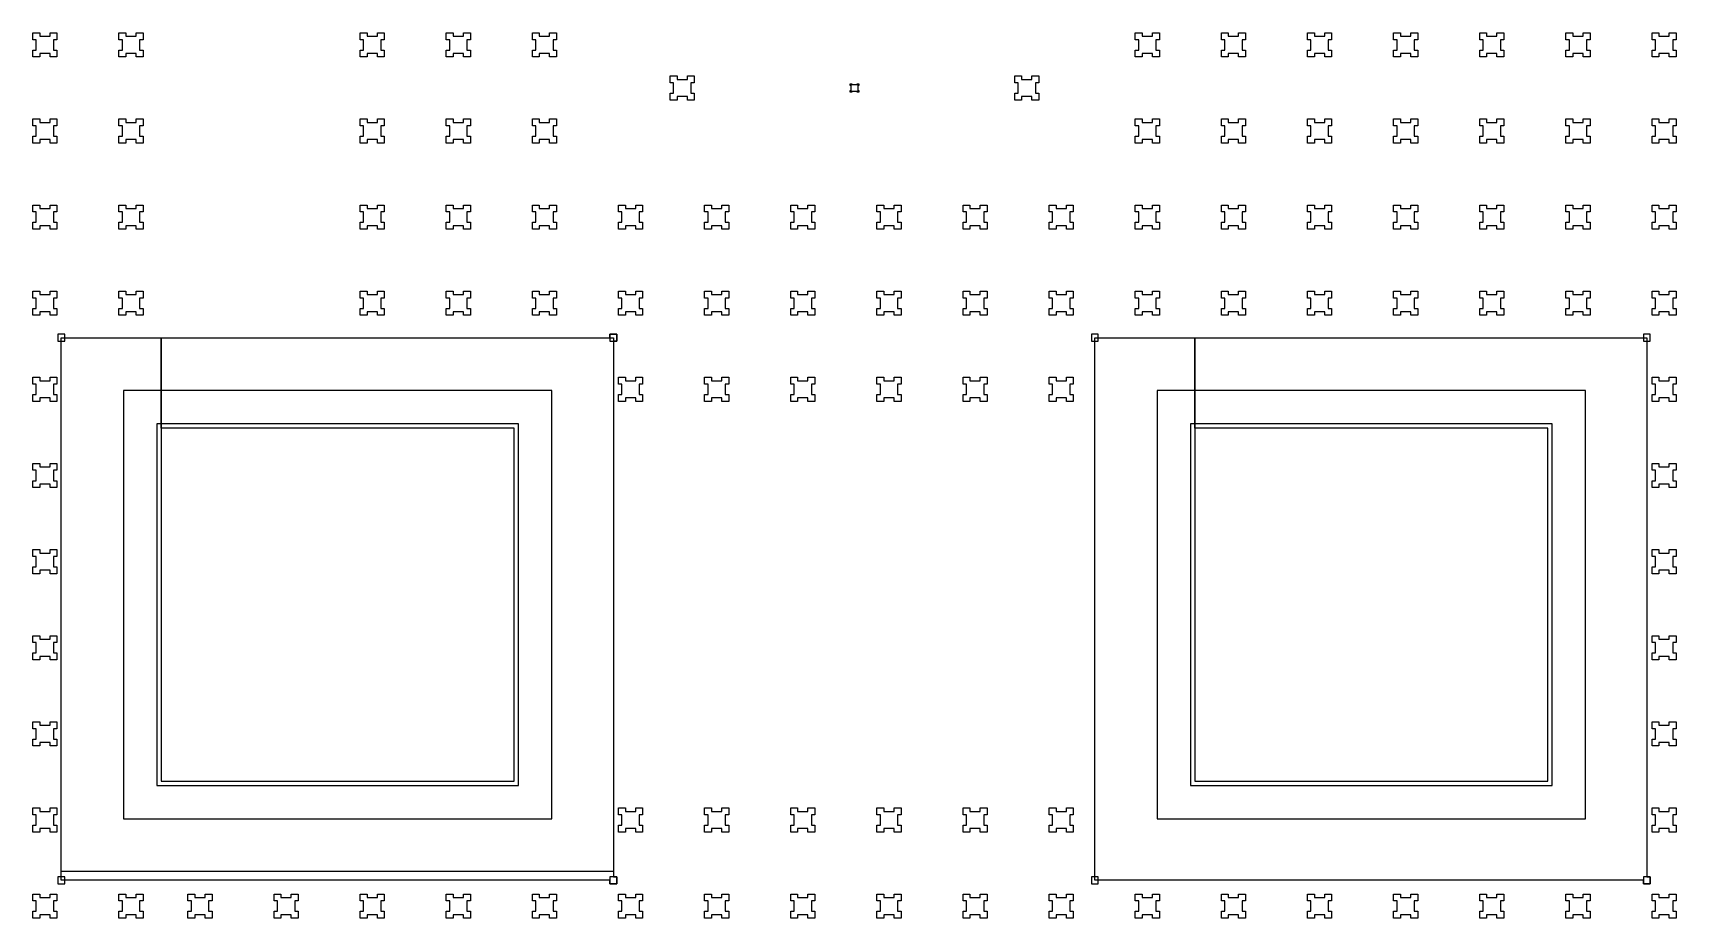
# Model space of a CAD drawing. Extents: x 0 to 9.6, y 0.2 to 11.8.
# Drawn here: x 0.03 to 9.57, y 0.18 to 5.32 of the extents above; entities that cross this region are included whole.
import ezdxf

# ---------------------------------------------------------------- set-up
doc = ezdxf.new("R2010")
doc.units = 0
doc.layers.add('holes', color=4, linetype='CONTINUOUS')
doc.layers.add('smallgap', color=3, linetype='CONTINUOUS')

msp = doc.modelspace()

# ---------------------------------------------------------------- linework, layer by layer
at = {"layer": 'holes', "linetype": 'CONTINUOUS'}
for points in [[(0.557, 0.757), (3.043, 0.757), (3.043, 3.243), (0.557, 3.243), (0.557, 0.757)], [(6.557, 0.757), (9.043, 0.757), (9.043, 3.243), (6.557, 3.243), (6.557, 0.757)]]:
    msp.add_lwpolyline(points, close=True, dxfattribs=at)
at = {"layer": 'smallgap', "linetype": 'CONTINUOUS'}
for points in [[(0.13, 5.3), (0.13, 5.32), (0.17, 5.32), (0.17, 5.28), (0.15, 5.28), (0.15, 5.22), (0.17, 5.22), (0.17, 5.18), (0.13, 5.18), (0.13, 5.2), (0.07, 5.2), (0.07, 5.18), (0.03, 5.18), (0.03, 5.22), (0.05, 5.22), (0.05, 5.28), (0.03, 5.28), (0.03, 5.32), (0.07, 5.32), (0.07, 5.3), (0.13, 5.3)], [(0.63, 5.3), (0.63, 5.32), (0.67, 5.32), (0.67, 5.28), (0.65, 5.28), (0.65, 5.22), (0.67, 5.22), (0.67, 5.18), (0.63, 5.18), (0.63, 5.2), (0.57, 5.2), (0.57, 5.18), (0.53, 5.18), (0.53, 5.22), (0.55, 5.22), (0.55, 5.28), (0.53, 5.28), (0.53, 5.32), (0.57, 5.32), (0.57, 5.3), (0.63, 5.3)], [(2.03, 5.3), (2.03, 5.32), (2.07, 5.32), (2.07, 5.28), (2.05, 5.28), (2.05, 5.22), (2.07, 5.22), (2.07, 5.18), (2.03, 5.18), (2.03, 5.2), (1.97, 5.2), (1.97, 5.18), (1.93, 5.18), (1.93, 5.22), (1.95, 5.22), (1.95, 5.28), (1.93, 5.28), (1.93, 5.32), (1.97, 5.32), (1.97, 5.3), (2.03, 5.3)], [(2.53, 5.3), (2.53, 5.32), (2.57, 5.32), (2.57, 5.28), (2.55, 5.28), (2.55, 5.22), (2.57, 5.22), (2.57, 5.18), (2.53, 5.18), (2.53, 5.2), (2.47, 5.2), (2.47, 5.18), (2.43, 5.18), (2.43, 5.22), (2.45, 5.22), (2.45, 5.28), (2.43, 5.28), (2.43, 5.32), (2.47, 5.32), (2.47, 5.3), (2.53, 5.3)], [(3.03, 5.3), (3.03, 5.32), (3.07, 5.32), (3.07, 5.28), (3.05, 5.28), (3.05, 5.22), (3.07, 5.22), (3.07, 5.18), (3.03, 5.18), (3.03, 5.2), (2.97, 5.2), (2.97, 5.18), (2.93, 5.18), (2.93, 5.22), (2.95, 5.22), (2.95, 5.28), (2.93, 5.28), (2.93, 5.32), (2.97, 5.32), (2.97, 5.3), (3.03, 5.3)], [(6.53, 5.32), (6.5621, 5.32), (6.57, 5.32), (6.57, 5.28), (6.5621, 5.28), (6.55, 5.28), (6.55, 5.22), (6.5621, 5.22), (6.57, 5.22), (6.57, 5.18), (6.5621, 5.18), (6.53, 5.18), (6.53, 5.2), (6.47, 5.2), (6.47, 5.18), (6.43, 5.18), (6.43, 5.22), (6.45, 5.22), (6.45, 5.28), (6.43, 5.28), (6.43, 5.32), (6.47, 5.32), (6.47, 5.3), (6.53, 5.3), (6.53, 5.32)], [(7.03, 5.3), (7.03, 5.32), (7.07, 5.32), (7.07, 5.28), (7.05, 5.28), (7.05, 5.22), (7.07, 5.22), (7.07, 5.18), (7.03, 5.18), (7.03, 5.2), (6.97, 5.2), (6.97, 5.18), (6.93, 5.18), (6.93, 5.22), (6.95, 5.22), (6.95, 5.28), (6.93, 5.28), (6.93, 5.32), (6.97, 5.32), (6.97, 5.3), (7.03, 5.3)], [(7.53, 5.3), (7.53, 5.32), (7.57, 5.32), (7.57, 5.28), (7.55, 5.28), (7.55, 5.22), (7.57, 5.22), (7.57, 5.18), (7.53, 5.18), (7.53, 5.2), (7.47, 5.2), (7.47, 5.18), (7.43, 5.18), (7.43, 5.22), (7.45, 5.22), (7.45, 5.28), (7.43, 5.28), (7.43, 5.32), (7.47, 5.32), (7.47, 5.3), (7.53, 5.3)], [(8.03, 5.3), (8.03, 5.32), (8.07, 5.32), (8.07, 5.28), (8.05, 5.28), (8.05, 5.22), (8.07, 5.22), (8.07, 5.18), (8.03, 5.18), (8.03, 5.2), (7.97, 5.2), (7.97, 5.18), (7.93, 5.18), (7.93, 5.22), (7.95, 5.22), (7.95, 5.28), (7.93, 5.28), (7.93, 5.32), (7.97, 5.32), (7.97, 5.3), (8.03, 5.3)], [(8.53, 5.3), (8.53, 5.32), (8.57, 5.32), (8.57, 5.28), (8.55, 5.28), (8.55, 5.22), (8.57, 5.22), (8.57, 5.18), (8.53, 5.18), (8.53, 5.2), (8.47, 5.2), (8.47, 5.18), (8.43, 5.18), (8.43, 5.22), (8.45, 5.22), (8.45, 5.28), (8.43, 5.28), (8.43, 5.32), (8.47, 5.32), (8.47, 5.3), (8.53, 5.3)], [(9.03, 5.3), (9.03, 5.32), (9.07, 5.32), (9.07, 5.28), (9.05, 5.28), (9.05, 5.22), (9.07, 5.22), (9.07, 5.18), (9.03, 5.18), (9.03, 5.2), (8.97, 5.2), (8.97, 5.18), (8.93, 5.18), (8.93, 5.22), (8.95, 5.22), (8.95, 5.28), (8.93, 5.28), (8.93, 5.32), (8.97, 5.32), (8.97, 5.3), (9.03, 5.3)], [(9.53, 5.3), (9.53, 5.32), (9.57, 5.32), (9.57, 5.28), (9.55, 5.28), (9.55, 5.22), (9.57, 5.22), (9.57, 5.18), (9.53, 5.18), (9.53, 5.2), (9.47, 5.2), (9.47, 5.18), (9.43, 5.18), (9.43, 5.22), (9.45, 5.22), (9.45, 5.28), (9.43, 5.28), (9.43, 5.32), (9.47, 5.32), (9.47, 5.3), (9.53, 5.3)], [(3.83, 5.05), (3.83, 5.07), (3.87, 5.07), (3.87, 5.03), (3.85, 5.03), (3.85, 4.97), (3.87, 4.97), (3.87, 4.93), (3.83, 4.93), (3.83, 4.95), (3.77, 4.95), (3.77, 4.93), (3.73, 4.93), (3.73, 4.97), (3.75, 4.97), (3.75, 5.03), (3.73, 5.03), (3.73, 5.07), (3.77, 5.07), (3.77, 5.05), (3.83, 5.05)], [(5.83, 5.05), (5.83, 5.07), (5.87, 5.07), (5.87, 5.03), (5.85, 5.03), (5.85, 4.97), (5.87, 4.97), (5.87, 4.93), (5.83, 4.93), (5.83, 4.95), (5.77, 4.95), (5.77, 4.93), (5.73, 4.93), (5.73, 4.97), (5.75, 4.97), (5.75, 5.03), (5.73, 5.03), (5.73, 5.07), (5.77, 5.07), (5.77, 5.05), (5.83, 5.05)], [(4.815, 5.02), (4.815, 5.025), (4.825, 5.025), (4.825, 5.015), (4.82, 5.015), (4.82, 4.985), (4.825, 4.985), (4.825, 4.975), (4.815, 4.975), (4.815, 4.98), (4.785, 4.98), (4.785, 4.975), (4.775, 4.975), (4.775, 4.985), (4.78, 4.985), (4.78, 5.015), (4.775, 5.015), (4.775, 5.025), (4.785, 5.025), (4.785, 5.02), (4.815, 5.02)], [(4.78, 5.02), (4.8008, 5.02), (4.82, 5.02), (4.82, 4.98), (4.78, 4.98), (4.78, 5.02)], [(0.13, 4.8), (0.13, 4.82), (0.17, 4.82), (0.17, 4.78), (0.15, 4.78), (0.15, 4.7625), (0.15, 4.72), (0.17, 4.72), (0.17, 4.68), (0.13, 4.68), (0.13, 4.7), (0.07, 4.7), (0.07, 4.68), (0.03, 4.68), (0.03, 4.72), (0.05, 4.72), (0.05, 4.7625), (0.05, 4.78), (0.03, 4.78), (0.03, 4.82), (0.07, 4.82), (0.07, 4.8), (0.13, 4.8)], [(0.63, 4.8), (0.63, 4.82), (0.67, 4.82), (0.67, 4.78), (0.65, 4.78), (0.65, 4.7625), (0.65, 4.72), (0.67, 4.72), (0.67, 4.68), (0.63, 4.68), (0.63, 4.7), (0.57, 4.7), (0.57, 4.68), (0.53, 4.68), (0.53, 4.72), (0.55, 4.72), (0.55, 4.7625), (0.55, 4.78), (0.53, 4.78), (0.53, 4.82), (0.57, 4.82), (0.57, 4.8), (0.63, 4.8)], [(2.03, 4.8), (2.03, 4.82), (2.07, 4.82), (2.07, 4.78), (2.05, 4.78), (2.05, 4.77), (2.05, 4.72), (2.07, 4.72), (2.07, 4.68), (2.03, 4.68), (2.03, 4.7), (1.97, 4.7), (1.97, 4.68), (1.93, 4.68), (1.93, 4.72), (1.95, 4.72), (1.95, 4.77), (1.95, 4.78), (1.93, 4.78), (1.93, 4.82), (1.97, 4.82), (1.97, 4.8), (2.03, 4.8)], [(2.53, 4.8), (2.53, 4.82), (2.57, 4.82), (2.57, 4.78), (2.55, 4.78), (2.55, 4.77), (2.55, 4.72), (2.57, 4.72), (2.57, 4.68), (2.53, 4.68), (2.53, 4.7), (2.47, 4.7), (2.47, 4.68), (2.43, 4.68), (2.43, 4.72), (2.45, 4.72), (2.45, 4.77), (2.45, 4.78), (2.43, 4.78), (2.43, 4.82), (2.47, 4.82), (2.47, 4.8), (2.53, 4.8)], [(3.03, 4.8), (3.03, 4.82), (3.07, 4.82), (3.07, 4.78), (3.05, 4.78), (3.05, 4.7375), (3.05, 4.72), (3.07, 4.72), (3.07, 4.68), (3.03, 4.68), (3.03, 4.7), (2.97, 4.7), (2.97, 4.68), (2.93, 4.68), (2.93, 4.72), (2.95, 4.72), (2.95, 4.7375), (2.95, 4.78), (2.93, 4.78), (2.93, 4.82), (2.97, 4.82), (2.97, 4.8), (3.03, 4.8)], [(6.53, 4.82), (6.5621, 4.82), (6.57, 4.82), (6.57, 4.78), (6.5621, 4.78), (6.55, 4.78), (6.55, 4.72), (6.5621, 4.72), (6.57, 4.72), (6.57, 4.68), (6.5621, 4.68), (6.53, 4.68), (6.53, 4.7), (6.47, 4.7), (6.47, 4.68), (6.43, 4.68), (6.43, 4.72), (6.45, 4.72), (6.45, 4.78), (6.43, 4.78), (6.43, 4.82), (6.47, 4.82), (6.47, 4.8), (6.53, 4.8), (6.53, 4.82)], [(7.03, 4.8), (7.03, 4.82), (7.07, 4.82), (7.07, 4.78), (7.05, 4.78), (7.05, 4.77), (7.05, 4.72), (7.07, 4.72), (7.07, 4.68), (7.03, 4.68), (7.03, 4.7), (6.97, 4.7), (6.97, 4.68), (6.93, 4.68), (6.93, 4.72), (6.95, 4.72), (6.95, 4.77), (6.95, 4.78), (6.93, 4.78), (6.93, 4.82), (6.97, 4.82), (6.97, 4.8), (7.03, 4.8)], [(7.53, 4.8), (7.53, 4.82), (7.57, 4.82), (7.57, 4.78), (7.55, 4.78), (7.55, 4.77), (7.55, 4.72), (7.57, 4.72), (7.57, 4.68), (7.53, 4.68), (7.53, 4.7), (7.47, 4.7), (7.47, 4.68), (7.43, 4.68), (7.43, 4.72), (7.45, 4.72), (7.45, 4.77), (7.45, 4.78), (7.43, 4.78), (7.43, 4.82), (7.47, 4.82), (7.47, 4.8), (7.53, 4.8)], [(8.03, 4.8), (8.03, 4.82), (8.07, 4.82), (8.07, 4.78), (8.05, 4.78), (8.05, 4.77), (8.05, 4.72), (8.07, 4.72), (8.07, 4.68), (8.03, 4.68), (8.03, 4.7), (7.97, 4.7), (7.97, 4.68), (7.93, 4.68), (7.93, 4.72), (7.95, 4.72), (7.95, 4.77), (7.95, 4.78), (7.93, 4.78), (7.93, 4.82), (7.97, 4.82), (7.97, 4.8), (8.03, 4.8)], [(8.53, 4.8), (8.53, 4.82), (8.57, 4.82), (8.57, 4.78), (8.55, 4.78), (8.55, 4.77), (8.55, 4.72), (8.57, 4.72), (8.57, 4.68), (8.53, 4.68), (8.53, 4.7), (8.47, 4.7), (8.47, 4.68), (8.43, 4.68), (8.43, 4.72), (8.45, 4.72), (8.45, 4.77), (8.45, 4.78), (8.43, 4.78), (8.43, 4.82), (8.47, 4.82), (8.47, 4.8), (8.53, 4.8)], [(9.03, 4.8), (9.03, 4.82), (9.07, 4.82), (9.07, 4.78), (9.05, 4.78), (9.05, 4.72), (9.07, 4.72), (9.07, 4.68), (9.03, 4.68), (9.03, 4.7), (8.97, 4.7), (8.97, 4.68), (8.93, 4.68), (8.93, 4.72), (8.95, 4.72), (8.95, 4.78), (8.93, 4.78), (8.93, 4.82), (8.97, 4.82), (8.97, 4.8), (9.03, 4.8)], [(9.53, 4.8), (9.53, 4.82), (9.57, 4.82), (9.57, 4.78), (9.55, 4.78), (9.55, 4.72), (9.57, 4.72), (9.57, 4.68), (9.53, 4.68), (9.53, 4.7), (9.47, 4.7), (9.47, 4.68), (9.43, 4.68), (9.43, 4.72), (9.45, 4.72), (9.45, 4.78), (9.43, 4.78), (9.43, 4.82), (9.47, 4.82), (9.47, 4.8), (9.53, 4.8)], [(0.13, 4.3), (0.13, 4.32), (0.17, 4.32), (0.17, 4.28), (0.15, 4.28), (0.15, 4.22), (0.17, 4.22), (0.17, 4.18), (0.13, 4.18), (0.13, 4.2), (0.07, 4.2), (0.07, 4.18), (0.03, 4.18), (0.03, 4.22), (0.05, 4.22), (0.05, 4.28), (0.03, 4.28), (0.03, 4.32), (0.07, 4.32), (0.07, 4.3), (0.13, 4.3)], [(0.63, 4.3), (0.63, 4.32), (0.67, 4.32), (0.67, 4.28), (0.65, 4.28), (0.65, 4.22), (0.67, 4.22), (0.67, 4.18), (0.63, 4.18), (0.63, 4.2), (0.57, 4.2), (0.57, 4.18), (0.53, 4.18), (0.53, 4.22), (0.55, 4.22), (0.55, 4.28), (0.53, 4.28), (0.53, 4.32), (0.57, 4.32), (0.57, 4.3), (0.63, 4.3)], [(2.03, 4.3), (2.03, 4.32), (2.07, 4.32), (2.07, 4.28), (2.05, 4.28), (2.05, 4.22), (2.07, 4.22), (2.07, 4.18), (2.03, 4.18), (2.03, 4.2), (1.97, 4.2), (1.97, 4.18), (1.93, 4.18), (1.93, 4.22), (1.95, 4.22), (1.95, 4.28), (1.93, 4.28), (1.93, 4.32), (1.97, 4.32), (1.97, 4.3), (2.03, 4.3)], [(2.53, 4.3), (2.53, 4.32), (2.57, 4.32), (2.57, 4.28), (2.55, 4.28), (2.55, 4.22), (2.57, 4.22), (2.57, 4.18), (2.53, 4.18), (2.53, 4.2), (2.47, 4.2), (2.47, 4.18), (2.43, 4.18), (2.43, 4.22), (2.45, 4.22), (2.45, 4.28), (2.43, 4.28), (2.43, 4.32), (2.47, 4.32), (2.47, 4.3), (2.53, 4.3)], [(3.03, 4.3), (3.03, 4.32), (3.07, 4.32), (3.07, 4.28), (3.05, 4.28), (3.05, 4.22), (3.07, 4.22), (3.07, 4.18), (3.03, 4.18), (3.03, 4.2), (2.97, 4.2), (2.97, 4.18), (2.93, 4.18), (2.93, 4.22), (2.95, 4.22), (2.95, 4.28), (2.93, 4.28), (2.93, 4.32), (2.97, 4.32), (2.97, 4.3), (3.03, 4.3)], [(3.53, 4.3), (3.53, 4.32), (3.57, 4.32), (3.57, 4.28), (3.55, 4.28), (3.55, 4.22), (3.57, 4.22), (3.57, 4.18), (3.53, 4.18), (3.53, 4.2), (3.47, 4.2), (3.47, 4.18), (3.43, 4.18), (3.43, 4.22), (3.45, 4.22), (3.45, 4.28), (3.43, 4.28), (3.43, 4.32), (3.47, 4.32), (3.47, 4.3), (3.53, 4.3)], [(4.03, 4.32), (4.046, 4.32), (4.07, 4.32), (4.07, 4.28), (4.05, 4.28), (4.05, 4.22), (4.07, 4.22), (4.07, 4.18), (4.046, 4.18), (4.03, 4.18), (4.03, 4.2), (3.97, 4.2), (3.97, 4.18), (3.93, 4.18), (3.93, 4.22), (3.95, 4.22), (3.95, 4.28), (3.93, 4.28), (3.93, 4.32), (3.97, 4.32), (3.97, 4.3), (4.03, 4.3), (4.03, 4.32)], [(4.53, 4.3), (4.53, 4.32), (4.57, 4.32), (4.57, 4.28), (4.55, 4.28), (4.55, 4.22), (4.57, 4.22), (4.57, 4.18), (4.53, 4.18), (4.53, 4.2), (4.47, 4.2), (4.47, 4.18), (4.43, 4.18), (4.43, 4.22), (4.45, 4.22), (4.45, 4.28), (4.43, 4.28), (4.43, 4.32), (4.47, 4.32), (4.47, 4.3), (4.53, 4.3)], [(5.03, 4.3), (5.03, 4.32), (5.07, 4.32), (5.07, 4.28), (5.05, 4.28), (5.05, 4.22), (5.07, 4.22), (5.07, 4.18), (5.03, 4.18), (5.03, 4.2), (4.97, 4.2), (4.97, 4.18), (4.93, 4.18), (4.93, 4.22), (4.95, 4.22), (4.95, 4.28), (4.93, 4.28), (4.93, 4.32), (4.97, 4.32), (4.97, 4.3), (5.03, 4.3)], [(5.53, 4.3), (5.53, 4.32), (5.57, 4.32), (5.57, 4.28), (5.55, 4.28), (5.55, 4.22), (5.57, 4.22), (5.57, 4.18), (5.53, 4.18), (5.53, 4.2), (5.47, 4.2), (5.47, 4.18), (5.43, 4.18), (5.43, 4.22), (5.45, 4.22), (5.45, 4.28), (5.43, 4.28), (5.43, 4.32), (5.47, 4.32), (5.47, 4.3), (5.53, 4.3)], [(6.03, 4.3), (6.03, 4.32), (6.07, 4.32), (6.07, 4.28), (6.05, 4.28), (6.05, 4.22), (6.07, 4.22), (6.07, 4.18), (6.03, 4.18), (6.03, 4.2), (5.97, 4.2), (5.97, 4.18), (5.93, 4.18), (5.93, 4.22), (5.95, 4.22), (5.95, 4.28), (5.93, 4.28), (5.93, 4.32), (5.97, 4.32), (5.97, 4.3), (6.03, 4.3)], [(6.53, 4.32), (6.5621, 4.32), (6.57, 4.32), (6.57, 4.28), (6.5621, 4.28), (6.55, 4.28), (6.55, 4.22), (6.5621, 4.22), (6.57, 4.22), (6.57, 4.18), (6.5621, 4.18), (6.53, 4.18), (6.53, 4.2), (6.47, 4.2), (6.47, 4.18), (6.43, 4.18), (6.43, 4.22), (6.45, 4.22), (6.45, 4.28), (6.43, 4.28), (6.43, 4.32), (6.47, 4.32), (6.47, 4.3), (6.53, 4.3), (6.53, 4.32)], [(7.03, 4.3), (7.03, 4.32), (7.07, 4.32), (7.07, 4.28), (7.05, 4.28), (7.05, 4.22), (7.07, 4.22), (7.07, 4.18), (7.03, 4.18), (7.03, 4.2), (6.97, 4.2), (6.97, 4.18), (6.93, 4.18), (6.93, 4.22), (6.95, 4.22), (6.95, 4.28), (6.93, 4.28), (6.93, 4.32), (6.97, 4.32), (6.97, 4.3), (7.03, 4.3)], [(7.53, 4.3), (7.53, 4.32), (7.57, 4.32), (7.57, 4.28), (7.55, 4.28), (7.55, 4.22), (7.57, 4.22), (7.57, 4.18), (7.53, 4.18), (7.53, 4.2), (7.47, 4.2), (7.47, 4.18), (7.43, 4.18), (7.43, 4.22), (7.45, 4.22), (7.45, 4.28), (7.43, 4.28), (7.43, 4.32), (7.47, 4.32), (7.47, 4.3), (7.53, 4.3)], [(8.03, 4.3), (8.03, 4.32), (8.07, 4.32), (8.07, 4.28), (8.05, 4.28), (8.05, 4.22), (8.07, 4.22), (8.07, 4.18), (8.03, 4.18), (8.03, 4.2), (7.97, 4.2), (7.97, 4.18), (7.93, 4.18), (7.93, 4.22), (7.95, 4.22), (7.95, 4.28), (7.93, 4.28), (7.93, 4.32), (7.97, 4.32), (7.97, 4.3), (8.03, 4.3)], [(8.53, 4.3), (8.53, 4.32), (8.57, 4.32), (8.57, 4.28), (8.55, 4.28), (8.55, 4.22), (8.57, 4.22), (8.57, 4.18), (8.53, 4.18), (8.53, 4.2), (8.47, 4.2), (8.47, 4.18), (8.43, 4.18), (8.43, 4.22), (8.45, 4.22), (8.45, 4.28), (8.43, 4.28), (8.43, 4.32), (8.47, 4.32), (8.47, 4.3), (8.53, 4.3)], [(9.03, 4.3), (9.03, 4.32), (9.07, 4.32), (9.07, 4.28), (9.05, 4.28), (9.05, 4.22), (9.07, 4.22), (9.07, 4.18), (9.03, 4.18), (9.03, 4.2), (8.97, 4.2), (8.97, 4.18), (8.93, 4.18), (8.93, 4.22), (8.95, 4.22), (8.95, 4.28), (8.93, 4.28), (8.93, 4.32), (8.97, 4.32), (8.97, 4.3), (9.03, 4.3)], [(9.53, 4.3), (9.53, 4.32), (9.57, 4.32), (9.57, 4.28), (9.55, 4.28), (9.55, 4.22), (9.57, 4.22), (9.57, 4.18), (9.53, 4.18), (9.53, 4.2), (9.47, 4.2), (9.47, 4.18), (9.43, 4.18), (9.43, 4.22), (9.45, 4.22), (9.45, 4.28), (9.43, 4.28), (9.43, 4.32), (9.47, 4.32), (9.47, 4.3), (9.53, 4.3)], [(0.13, 3.8), (0.13, 3.82), (0.17, 3.82), (0.17, 3.78), (0.15, 3.78), (0.15, 3.72), (0.17, 3.72), (0.17, 3.68), (0.13, 3.68), (0.13, 3.7), (0.07, 3.7), (0.07, 3.68), (0.03, 3.68), (0.03, 3.72), (0.05, 3.72), (0.05, 3.78), (0.03, 3.78), (0.03, 3.82), (0.07, 3.82), (0.07, 3.8), (0.13, 3.8)], [(0.63, 3.8), (0.63, 3.82), (0.67, 3.82), (0.67, 3.78), (0.65, 3.78), (0.65, 3.72), (0.67, 3.72), (0.67, 3.68), (0.63, 3.68), (0.63, 3.7), (0.57, 3.7), (0.57, 3.68), (0.53, 3.68), (0.53, 3.72), (0.55, 3.72), (0.55, 3.78), (0.53, 3.78), (0.53, 3.82), (0.57, 3.82), (0.57, 3.8), (0.63, 3.8)], [(2.03, 3.8), (2.03, 3.82), (2.07, 3.82), (2.07, 3.78), (2.05, 3.78), (2.05, 3.72), (2.07, 3.72), (2.07, 3.68), (2.03, 3.68), (2.03, 3.7), (1.97, 3.7), (1.97, 3.68), (1.93, 3.68), (1.93, 3.72), (1.95, 3.72), (1.95, 3.78), (1.93, 3.78), (1.93, 3.82), (1.97, 3.82), (1.97, 3.8), (2.03, 3.8)], [(2.53, 3.8), (2.53, 3.82), (2.57, 3.82), (2.57, 3.78), (2.55, 3.78), (2.55, 3.72), (2.57, 3.72), (2.57, 3.68), (2.53, 3.68), (2.53, 3.7), (2.47, 3.7), (2.47, 3.68), (2.43, 3.68), (2.43, 3.72), (2.45, 3.72), (2.45, 3.78), (2.43, 3.78), (2.43, 3.82), (2.47, 3.82), (2.47, 3.8), (2.53, 3.8)], [(3.03, 3.8), (3.03, 3.82), (3.07, 3.82), (3.07, 3.78), (3.05, 3.78), (3.05, 3.72), (3.07, 3.72), (3.07, 3.68), (3.03, 3.68), (3.03, 3.7), (2.97, 3.7), (2.97, 3.68), (2.93, 3.68), (2.93, 3.72), (2.95, 3.72), (2.95, 3.78), (2.93, 3.78), (2.93, 3.82), (2.97, 3.82), (2.97, 3.8), (3.03, 3.8)], [(3.53, 3.8), (3.53, 3.82), (3.57, 3.82), (3.57, 3.78), (3.55, 3.78), (3.55, 3.72), (3.57, 3.72), (3.57, 3.68), (3.53, 3.68), (3.53, 3.7), (3.47, 3.7), (3.47, 3.68), (3.43, 3.68), (3.43, 3.72), (3.45, 3.72), (3.45, 3.78), (3.43, 3.78), (3.43, 3.82), (3.47, 3.82), (3.47, 3.8), (3.53, 3.8)], [(4.03, 3.82), (4.046, 3.82), (4.07, 3.82), (4.07, 3.78), (4.05, 3.78), (4.05, 3.72), (4.07, 3.72), (4.07, 3.68), (4.046, 3.68), (4.03, 3.68), (4.03, 3.7), (3.97, 3.7), (3.97, 3.68), (3.93, 3.68), (3.93, 3.72), (3.95, 3.72), (3.95, 3.78), (3.93, 3.78), (3.93, 3.82), (3.97, 3.82), (3.97, 3.8), (4.03, 3.8), (4.03, 3.82)], [(4.53, 3.8), (4.53, 3.82), (4.57, 3.82), (4.57, 3.78), (4.55, 3.78), (4.55, 3.72), (4.57, 3.72), (4.57, 3.68), (4.53, 3.68), (4.53, 3.7), (4.47, 3.7), (4.47, 3.68), (4.43, 3.68), (4.43, 3.72), (4.45, 3.72), (4.45, 3.78), (4.43, 3.78), (4.43, 3.82), (4.47, 3.82), (4.47, 3.8), (4.53, 3.8)], [(5.03, 3.8), (5.03, 3.82), (5.07, 3.82), (5.07, 3.78), (5.05, 3.78), (5.05, 3.72), (5.07, 3.72), (5.07, 3.68), (5.03, 3.68), (5.03, 3.7), (4.97, 3.7), (4.97, 3.68), (4.93, 3.68), (4.93, 3.72), (4.95, 3.72), (4.95, 3.78), (4.93, 3.78), (4.93, 3.82), (4.97, 3.82), (4.97, 3.8), (5.03, 3.8)], [(5.53, 3.8), (5.53, 3.82), (5.57, 3.82), (5.57, 3.78), (5.55, 3.78), (5.55, 3.72), (5.57, 3.72), (5.57, 3.68), (5.53, 3.68), (5.53, 3.7), (5.47, 3.7), (5.47, 3.68), (5.43, 3.68), (5.43, 3.72), (5.45, 3.72), (5.45, 3.78), (5.43, 3.78), (5.43, 3.82), (5.47, 3.82), (5.47, 3.8), (5.53, 3.8)], [(6.03, 3.8), (6.03, 3.82), (6.07, 3.82), (6.07, 3.78), (6.05, 3.78), (6.05, 3.72), (6.07, 3.72), (6.07, 3.68), (6.03, 3.68), (6.03, 3.7), (5.97, 3.7), (5.97, 3.68), (5.93, 3.68), (5.93, 3.72), (5.95, 3.72), (5.95, 3.78), (5.93, 3.78), (5.93, 3.82), (5.97, 3.82), (5.97, 3.8), (6.03, 3.8)], [(6.53, 3.82), (6.5621, 3.82), (6.57, 3.82), (6.57, 3.78), (6.5621, 3.78), (6.55, 3.78), (6.55, 3.72), (6.5621, 3.72), (6.57, 3.72), (6.57, 3.68), (6.5621, 3.68), (6.53, 3.68), (6.53, 3.7), (6.47, 3.7), (6.47, 3.68), (6.43, 3.68), (6.43, 3.72), (6.45, 3.72), (6.45, 3.78), (6.43, 3.78), (6.43, 3.82), (6.47, 3.82), (6.47, 3.8), (6.53, 3.8), (6.53, 3.82)], [(7.03, 3.8), (7.03, 3.82), (7.07, 3.82), (7.07, 3.78), (7.05, 3.78), (7.05, 3.72), (7.07, 3.72), (7.07, 3.68), (7.03, 3.68), (7.03, 3.7), (6.97, 3.7), (6.97, 3.68), (6.93, 3.68), (6.93, 3.72), (6.95, 3.72), (6.95, 3.78), (6.93, 3.78), (6.93, 3.82), (6.97, 3.82), (6.97, 3.8), (7.03, 3.8)], [(7.53, 3.8), (7.53, 3.82), (7.57, 3.82), (7.57, 3.78), (7.55, 3.78), (7.55, 3.72), (7.57, 3.72), (7.57, 3.68), (7.53, 3.68), (7.53, 3.7), (7.47, 3.7), (7.47, 3.68), (7.43, 3.68), (7.43, 3.72), (7.45, 3.72), (7.45, 3.78), (7.43, 3.78), (7.43, 3.82), (7.47, 3.82), (7.47, 3.8), (7.53, 3.8)], [(8.03, 3.8), (8.03, 3.82), (8.07, 3.82), (8.07, 3.78), (8.05, 3.78), (8.05, 3.72), (8.07, 3.72), (8.07, 3.68), (8.03, 3.68), (8.03, 3.7), (7.97, 3.7), (7.97, 3.68), (7.93, 3.68), (7.93, 3.72), (7.95, 3.72), (7.95, 3.78), (7.93, 3.78), (7.93, 3.82), (7.97, 3.82), (7.97, 3.8), (8.03, 3.8)], [(8.53, 3.8), (8.53, 3.82), (8.57, 3.82), (8.57, 3.78), (8.55, 3.78), (8.55, 3.72), (8.57, 3.72), (8.57, 3.68), (8.53, 3.68), (8.53, 3.7), (8.47, 3.7), (8.47, 3.68), (8.43, 3.68), (8.43, 3.72), (8.45, 3.72), (8.45, 3.78), (8.43, 3.78), (8.43, 3.82), (8.47, 3.82), (8.47, 3.8), (8.53, 3.8)], [(9.03, 3.8), (9.03, 3.82), (9.07, 3.82), (9.07, 3.78), (9.05, 3.78), (9.05, 3.72), (9.07, 3.72), (9.07, 3.68), (9.03, 3.68), (9.03, 3.7), (8.97, 3.7), (8.97, 3.68), (8.93, 3.68), (8.93, 3.72), (8.95, 3.72), (8.95, 3.78), (8.93, 3.78), (8.93, 3.82), (8.97, 3.82), (8.97, 3.8), (9.03, 3.8)], [(9.53, 3.8), (9.53, 3.82), (9.57, 3.82), (9.57, 3.78), (9.55, 3.78), (9.55, 3.72), (9.57, 3.72), (9.57, 3.68), (9.53, 3.68), (9.53, 3.7), (9.47, 3.7), (9.47, 3.68), (9.43, 3.68), (9.43, 3.72), (9.45, 3.72), (9.45, 3.78), (9.43, 3.78), (9.43, 3.82), (9.47, 3.82), (9.47, 3.8), (9.53, 3.8)], [(0.175, 3.53), (0.215, 3.53), (0.215, 3.57), (0.175, 3.57), (0.175, 3.53)], [(3.38, 3.55), (3.38, 3.57), (3.42, 3.57), (3.42, 3.53), (3.4, 3.53), (3.4, 3.485), (3.4, 0.98), (3.4, 0.45), (3.03, 0.45), (2.53, 0.45), (2.03, 0.45), (1.53, 0.45), (1.03, 0.45), (0.63, 0.45), (0.195, 0.45), (0.195, 3.55), (0.775, 3.55), (0.775, 3.025), (0.775, 0.975), (2.825, 0.975), (2.825, 3.025), (0.775, 3.025), (0.775, 3.55), (2.7879, 3.55), (3.38, 3.55)], [(0.775, 3.025), (0.775, 3.55), (3.4, 3.55), (3.4, 3), (3.4, 1.7475), (3.4, 0.495), (3.4, 0.42), (3.42, 0.42), (3.42, 0.38), (3.38, 0.38), (3.38, 0.4), (2.9813, 0.4), (2.53, 0.4), (2.03, 0.4), (0.775, 0.4), (0.63, 0.4), (0.195, 0.4), (0.195, 3.55), (0.775, 3.55), (0.775, 3.025), (0.775, 0.975), (2.825, 0.975), (2.825, 3.025), (0.775, 3.025)], [(3.38, 3.53), (3.42, 3.53), (3.42, 3.57), (3.38, 3.57), (3.38, 3.53)], [(6.175, 3.53), (6.215, 3.53), (6.215, 3.57), (6.175, 3.57), (6.175, 3.53)], [(6.775, 3.025), (6.775, 3.55), (9.4, 3.55), (9.4, 3), (9.4, 1.7475), (9.4, 0.495), (9.4, 0.42), (9.42, 0.42), (9.42, 0.38), (9.38, 0.38), (9.38, 0.4), (8.9812, 0.4), (8.53, 0.4), (8.03, 0.4), (6.775, 0.4), (6.63, 0.4), (6.195, 0.4), (6.195, 3.55), (6.775, 3.55), (6.775, 3.025), (6.775, 0.975), (8.825, 0.975), (8.825, 3.025), (6.775, 3.025)], [(9.38, 3.53), (9.42, 3.53), (9.42, 3.57), (9.38, 3.57), (9.38, 3.53)], [(0.13, 3.3), (0.13, 3.32), (0.17, 3.32), (0.17, 3.28), (0.15, 3.28), (0.15, 3.22), (0.17, 3.22), (0.17, 3.18), (0.13, 3.18), (0.13, 3.2), (0.07, 3.2), (0.07, 3.18), (0.03, 3.18), (0.03, 3.22), (0.05, 3.22), (0.05, 3.28), (0.03, 3.28), (0.03, 3.32), (0.07, 3.32), (0.07, 3.3), (0.13, 3.3)], [(3.53, 3.3), (3.53, 3.32), (3.57, 3.32), (3.57, 3.28), (3.55, 3.28), (3.55, 3.22), (3.57, 3.22), (3.57, 3.18), (3.53, 3.18), (3.53, 3.2), (3.47, 3.2), (3.47, 3.18), (3.43, 3.18), (3.43, 3.22), (3.45, 3.22), (3.45, 3.28), (3.43, 3.28), (3.43, 3.32), (3.47, 3.32), (3.47, 3.3), (3.53, 3.3)], [(4.03, 3.3), (4.03, 3.32), (4.07, 3.32), (4.07, 3.28), (4.05, 3.28), (4.05, 3.22), (4.07, 3.22), (4.07, 3.18), (4.03, 3.18), (4.03, 3.2), (3.97, 3.2), (3.97, 3.18), (3.93, 3.18), (3.93, 3.22), (3.95, 3.22), (3.95, 3.28), (3.93, 3.28), (3.93, 3.32), (3.97, 3.32), (3.97, 3.3), (4.03, 3.3)], [(4.53, 3.3), (4.53, 3.32), (4.57, 3.32), (4.57, 3.28), (4.55, 3.28), (4.55, 3.22), (4.57, 3.22), (4.57, 3.18), (4.53, 3.18), (4.53, 3.2), (4.47, 3.2), (4.47, 3.18), (4.43, 3.18), (4.43, 3.22), (4.45, 3.22), (4.45, 3.28), (4.43, 3.28), (4.43, 3.32), (4.47, 3.32), (4.47, 3.3), (4.53, 3.3)], [(5.03, 3.3), (5.03, 3.32), (5.07, 3.32), (5.07, 3.28), (5.05, 3.28), (5.05, 3.22), (5.07, 3.22), (5.07, 3.18), (5.03, 3.18), (5.03, 3.2), (4.97, 3.2), (4.97, 3.18), (4.93, 3.18), (4.93, 3.22), (4.95, 3.22), (4.95, 3.28), (4.93, 3.28), (4.93, 3.32), (4.97, 3.32), (4.97, 3.3), (5.03, 3.3)], [(5.53, 3.3), (5.53, 3.32), (5.57, 3.32), (5.57, 3.28), (5.55, 3.28), (5.55, 3.22), (5.57, 3.22), (5.57, 3.18), (5.53, 3.18), (5.53, 3.2), (5.47, 3.2), (5.47, 3.18), (5.43, 3.18), (5.43, 3.22), (5.45, 3.22), (5.45, 3.28), (5.43, 3.28), (5.43, 3.32), (5.47, 3.32), (5.47, 3.3), (5.53, 3.3)], [(6.03, 3.3), (6.03, 3.32), (6.07, 3.32), (6.07, 3.28), (6.05, 3.28), (6.05, 3.22), (6.07, 3.22), (6.07, 3.18), (6.03, 3.18), (6.03, 3.2), (5.97, 3.2), (5.97, 3.18), (5.93, 3.18), (5.93, 3.22), (5.95, 3.22), (5.95, 3.28), (5.93, 3.28), (5.93, 3.32), (5.97, 3.32), (5.97, 3.3), (6.03, 3.3)], [(9.53, 3.3), (9.53, 3.32), (9.57, 3.32), (9.57, 3.28), (9.55, 3.28), (9.55, 3.22), (9.57, 3.22), (9.57, 3.18), (9.53, 3.18), (9.53, 3.2), (9.47, 3.2), (9.47, 3.18), (9.43, 3.18), (9.43, 3.22), (9.45, 3.22), (9.45, 3.28), (9.43, 3.28), (9.43, 3.32), (9.47, 3.32), (9.47, 3.3), (9.53, 3.3)], [(0.75, 0.95), (2.85, 0.95), (2.85, 3.05), (0.75, 3.05), (0.75, 0.95)], [(6.75, 0.95), (8.85, 0.95), (8.85, 3.05), (6.75, 3.05), (6.75, 0.95)], [(0.13, 2.8), (0.13, 2.82), (0.17, 2.82), (0.17, 2.78), (0.15, 2.78), (0.15, 2.72), (0.17, 2.72), (0.17, 2.68), (0.13, 2.68), (0.13, 2.7), (0.07, 2.7), (0.07, 2.68), (0.03, 2.68), (0.03, 2.72), (0.05, 2.72), (0.05, 2.78), (0.03, 2.78), (0.03, 2.82), (0.07, 2.82), (0.07, 2.8), (0.13, 2.8)], [(9.53, 2.8), (9.53, 2.82), (9.57, 2.82), (9.57, 2.78), (9.55, 2.78), (9.55, 2.72), (9.57, 2.72), (9.57, 2.68), (9.53, 2.68), (9.53, 2.7), (9.47, 2.7), (9.47, 2.68), (9.43, 2.68), (9.43, 2.72), (9.45, 2.72), (9.45, 2.78), (9.43, 2.78), (9.43, 2.82), (9.47, 2.82), (9.47, 2.8), (9.53, 2.8)], [(0.13, 2.3), (0.13, 2.32), (0.17, 2.32), (0.17, 2.28), (0.15, 2.28), (0.15, 2.22), (0.17, 2.22), (0.17, 2.18), (0.13, 2.18), (0.13, 2.2), (0.07, 2.2), (0.07, 2.18), (0.03, 2.18), (0.03, 2.22), (0.05, 2.22), (0.05, 2.28), (0.03, 2.28), (0.03, 2.32), (0.07, 2.32), (0.07, 2.3), (0.13, 2.3)], [(9.53, 2.3), (9.53, 2.32), (9.57, 2.32), (9.57, 2.28), (9.55, 2.28), (9.55, 2.22), (9.57, 2.22), (9.57, 2.18), (9.53, 2.18), (9.53, 2.2), (9.47, 2.2), (9.47, 2.18), (9.43, 2.18), (9.43, 2.22), (9.45, 2.22), (9.45, 2.28), (9.43, 2.28), (9.43, 2.32), (9.47, 2.32), (9.47, 2.3), (9.53, 2.3)], [(0.13, 1.8), (0.13, 1.82), (0.17, 1.82), (0.17, 1.78), (0.15, 1.78), (0.15, 1.72), (0.17, 1.72), (0.17, 1.68), (0.13, 1.68), (0.13, 1.7), (0.07, 1.7), (0.07, 1.68), (0.03, 1.68), (0.03, 1.72), (0.05, 1.72), (0.05, 1.78), (0.03, 1.78), (0.03, 1.82), (0.07, 1.82), (0.07, 1.8), (0.13, 1.8)], [(9.53, 1.8), (9.53, 1.82), (9.57, 1.82), (9.57, 1.78), (9.55, 1.78), (9.55, 1.72), (9.57, 1.72), (9.57, 1.68), (9.53, 1.68), (9.53, 1.7), (9.47, 1.7), (9.47, 1.68), (9.43, 1.68), (9.43, 1.72), (9.45, 1.72), (9.45, 1.78), (9.43, 1.78), (9.43, 1.82), (9.47, 1.82), (9.47, 1.8), (9.53, 1.8)], [(0.13, 1.3), (0.13, 1.32), (0.17, 1.32), (0.17, 1.28), (0.15, 1.28), (0.15, 1.22), (0.17, 1.22), (0.17, 1.18), (0.13, 1.18), (0.13, 1.2), (0.07, 1.2), (0.07, 1.18), (0.03, 1.18), (0.03, 1.22), (0.05, 1.22), (0.05, 1.28), (0.03, 1.28), (0.03, 1.32), (0.07, 1.32), (0.07, 1.3), (0.13, 1.3)], [(9.53, 1.3), (9.53, 1.32), (9.57, 1.32), (9.57, 1.28), (9.55, 1.28), (9.55, 1.22), (9.57, 1.22), (9.57, 1.18), (9.53, 1.18), (9.53, 1.2), (9.47, 1.2), (9.47, 1.18), (9.43, 1.18), (9.43, 1.22), (9.45, 1.22), (9.45, 1.28), (9.43, 1.28), (9.43, 1.32), (9.47, 1.32), (9.47, 1.3), (9.53, 1.3)], [(0.13, 0.8), (0.13, 0.82), (0.17, 0.82), (0.17, 0.78), (0.15, 0.78), (0.15, 0.72), (0.17, 0.72), (0.17, 0.68), (0.13, 0.68), (0.13, 0.7), (0.07, 0.7), (0.07, 0.68), (0.03, 0.68), (0.03, 0.72), (0.05, 0.72), (0.05, 0.78), (0.03, 0.78), (0.03, 0.82), (0.07, 0.82), (0.07, 0.8), (0.13, 0.8)], [(3.53, 0.8), (3.53, 0.82), (3.57, 0.82), (3.57, 0.78), (3.55, 0.78), (3.55, 0.72), (3.57, 0.72), (3.57, 0.68), (3.53, 0.68), (3.53, 0.7), (3.47, 0.7), (3.47, 0.68), (3.43, 0.68), (3.43, 0.72), (3.45, 0.72), (3.45, 0.78), (3.43, 0.78), (3.43, 0.82), (3.47, 0.82), (3.47, 0.8), (3.53, 0.8)], [(4.03, 0.8), (4.03, 0.82), (4.07, 0.82), (4.07, 0.78), (4.05, 0.78), (4.05, 0.72), (4.07, 0.72), (4.07, 0.68), (4.03, 0.68), (4.03, 0.7), (3.97, 0.7), (3.97, 0.68), (3.93, 0.68), (3.93, 0.72), (3.95, 0.72), (3.95, 0.78), (3.93, 0.78), (3.93, 0.82), (3.97, 0.82), (3.97, 0.8), (4.03, 0.8)], [(4.53, 0.8), (4.53, 0.82), (4.57, 0.82), (4.57, 0.78), (4.55, 0.78), (4.55, 0.72), (4.57, 0.72), (4.57, 0.68), (4.53, 0.68), (4.53, 0.7), (4.47, 0.7), (4.47, 0.68), (4.43, 0.68), (4.43, 0.72), (4.45, 0.72), (4.45, 0.78), (4.43, 0.78), (4.43, 0.82), (4.47, 0.82), (4.47, 0.8), (4.53, 0.8)], [(5.03, 0.8), (5.03, 0.82), (5.07, 0.82), (5.07, 0.78), (5.05, 0.78), (5.05, 0.72), (5.07, 0.72), (5.07, 0.68), (5.03, 0.68), (5.03, 0.7), (4.97, 0.7), (4.97, 0.68), (4.93, 0.68), (4.93, 0.72), (4.95, 0.72), (4.95, 0.78), (4.93, 0.78), (4.93, 0.82), (4.97, 0.82), (4.97, 0.8), (5.03, 0.8)], [(5.53, 0.8), (5.53, 0.82), (5.57, 0.82), (5.57, 0.78), (5.55, 0.78), (5.55, 0.72), (5.57, 0.72), (5.57, 0.68), (5.53, 0.68), (5.53, 0.7), (5.47, 0.7), (5.47, 0.68), (5.43, 0.68), (5.43, 0.72), (5.45, 0.72), (5.45, 0.78), (5.43, 0.78), (5.43, 0.82), (5.47, 0.82), (5.47, 0.8), (5.53, 0.8)], [(6.03, 0.8), (6.03, 0.82), (6.07, 0.82), (6.07, 0.78), (6.05, 0.78), (6.05, 0.72), (6.07, 0.72), (6.07, 0.68), (6.03, 0.68), (6.03, 0.7), (5.97, 0.7), (5.97, 0.68), (5.93, 0.68), (5.93, 0.72), (5.95, 0.72), (5.95, 0.78), (5.93, 0.78), (5.93, 0.82), (5.97, 0.82), (5.97, 0.8), (6.03, 0.8)], [(9.53, 0.8), (9.53, 0.82), (9.57, 0.82), (9.57, 0.78), (9.55, 0.78), (9.55, 0.72), (9.57, 0.72), (9.57, 0.68), (9.53, 0.68), (9.53, 0.7), (9.47, 0.7), (9.47, 0.68), (9.43, 0.68), (9.43, 0.72), (9.45, 0.72), (9.45, 0.78), (9.43, 0.78), (9.43, 0.82), (9.47, 0.82), (9.47, 0.8), (9.53, 0.8)], [(0.175, 0.38), (0.215, 0.38), (0.215, 0.42), (0.175, 0.42), (0.175, 0.38)], [(3.38, 0.38), (3.42, 0.38), (3.42, 0.42), (3.38, 0.42), (3.38, 0.38)], [(6.175, 0.38), (6.215, 0.38), (6.215, 0.42), (6.175, 0.42), (6.175, 0.38)], [(9.38, 0.38), (9.42, 0.38), (9.42, 0.42), (9.38, 0.42), (9.38, 0.38)], [(0.13, 0.3), (0.13, 0.32), (0.17, 0.32), (0.17, 0.28), (0.15, 0.28), (0.15, 0.22), (0.17, 0.22), (0.17, 0.18), (0.13, 0.18), (0.13, 0.2), (0.07, 0.2), (0.07, 0.18), (0.03, 0.18), (0.03, 0.22), (0.05, 0.22), (0.05, 0.28), (0.03, 0.28), (0.03, 0.32), (0.07, 0.32), (0.07, 0.3), (0.13, 0.3)], [(0.63, 0.3), (0.63, 0.32), (0.67, 0.32), (0.67, 0.28), (0.65, 0.28), (0.65, 0.22), (0.67, 0.22), (0.67, 0.18), (0.63, 0.18), (0.63, 0.2), (0.57, 0.2), (0.57, 0.18), (0.53, 0.18), (0.53, 0.22), (0.55, 0.22), (0.55, 0.28), (0.53, 0.28), (0.53, 0.32), (0.57, 0.32), (0.57, 0.3), (0.63, 0.3)], [(1.03, 0.3), (1.03, 0.32), (1.07, 0.32), (1.07, 0.28), (1.05, 0.28), (1.05, 0.22), (1.07, 0.22), (1.07, 0.18), (1.03, 0.18), (1.03, 0.2), (0.97, 0.2), (0.97, 0.18), (0.93, 0.18), (0.93, 0.22), (0.95, 0.22), (0.95, 0.28), (0.93, 0.28), (0.93, 0.32), (0.97, 0.32), (0.97, 0.3), (1.03, 0.3)], [(1.53, 0.3), (1.53, 0.32), (1.57, 0.32), (1.57, 0.28), (1.55, 0.28), (1.55, 0.22), (1.57, 0.22), (1.57, 0.18), (1.53, 0.18), (1.53, 0.2), (1.47, 0.2), (1.47, 0.18), (1.43, 0.18), (1.43, 0.22), (1.45, 0.22), (1.45, 0.28), (1.43, 0.28), (1.43, 0.32), (1.47, 0.32), (1.47, 0.3), (1.53, 0.3)], [(2.03, 0.3), (2.03, 0.32), (2.07, 0.32), (2.07, 0.28), (2.05, 0.28), (2.05, 0.22), (2.07, 0.22), (2.07, 0.18), (2.03, 0.18), (2.03, 0.2), (1.97, 0.2), (1.97, 0.18), (1.93, 0.18), (1.93, 0.22), (1.95, 0.22), (1.95, 0.28), (1.93, 0.28), (1.93, 0.32), (1.97, 0.32), (1.97, 0.3), (2.03, 0.3)], [(2.53, 0.3), (2.53, 0.32), (2.57, 0.32), (2.57, 0.28), (2.55, 0.28), (2.55, 0.22), (2.57, 0.22), (2.57, 0.18), (2.53, 0.18), (2.53, 0.2), (2.47, 0.2), (2.47, 0.18), (2.43, 0.18), (2.43, 0.22), (2.45, 0.22), (2.45, 0.28), (2.43, 0.28), (2.43, 0.32), (2.47, 0.32), (2.47, 0.3), (2.53, 0.3)], [(3.03, 0.3), (3.03, 0.32), (3.07, 0.32), (3.07, 0.28), (3.05, 0.28), (3.05, 0.22), (3.07, 0.22), (3.07, 0.18), (3.03, 0.18), (3.03, 0.2), (2.97, 0.2), (2.97, 0.18), (2.93, 0.18), (2.93, 0.22), (2.95, 0.22), (2.95, 0.28), (2.93, 0.28), (2.93, 0.32), (2.97, 0.32), (2.97, 0.3), (3.03, 0.3)], [(3.53, 0.3), (3.53, 0.32), (3.57, 0.32), (3.57, 0.28), (3.55, 0.28), (3.55, 0.22), (3.57, 0.22), (3.57, 0.18), (3.53, 0.18), (3.53, 0.2), (3.47, 0.2), (3.47, 0.18), (3.43, 0.18), (3.43, 0.22), (3.45, 0.22), (3.45, 0.28), (3.43, 0.28), (3.43, 0.32), (3.47, 0.32), (3.47, 0.3), (3.53, 0.3)], [(4.03, 0.3), (4.03, 0.32), (4.07, 0.32), (4.07, 0.28), (4.05, 0.28), (4.05, 0.22), (4.07, 0.22), (4.07, 0.18), (4.03, 0.18), (4.03, 0.2), (3.97, 0.2), (3.97, 0.18), (3.93, 0.18), (3.93, 0.22), (3.95, 0.22), (3.95, 0.28), (3.93, 0.28), (3.93, 0.32), (3.97, 0.32), (3.97, 0.3), (4.03, 0.3)], [(4.53, 0.3), (4.53, 0.32), (4.57, 0.32), (4.57, 0.28), (4.55, 0.28), (4.55, 0.22), (4.57, 0.22), (4.57, 0.18), (4.53, 0.18), (4.53, 0.2), (4.47, 0.2), (4.47, 0.18), (4.43, 0.18), (4.43, 0.22), (4.45, 0.22), (4.45, 0.28), (4.43, 0.28), (4.43, 0.32), (4.47, 0.32), (4.47, 0.3), (4.53, 0.3)], [(5.03, 0.3), (5.03, 0.32), (5.07, 0.32), (5.07, 0.28), (5.05, 0.28), (5.05, 0.22), (5.07, 0.22), (5.07, 0.18), (5.03, 0.18), (5.03, 0.2), (4.97, 0.2), (4.97, 0.18), (4.93, 0.18), (4.93, 0.22), (4.95, 0.22), (4.95, 0.28), (4.93, 0.28), (4.93, 0.32), (4.97, 0.32), (4.97, 0.3), (5.03, 0.3)], [(5.53, 0.3), (5.53, 0.32), (5.57, 0.32), (5.57, 0.28), (5.55, 0.28), (5.55, 0.22), (5.57, 0.22), (5.57, 0.18), (5.53, 0.18), (5.53, 0.2), (5.47, 0.2), (5.47, 0.18), (5.43, 0.18), (5.43, 0.22), (5.45, 0.22), (5.45, 0.28), (5.43, 0.28), (5.43, 0.32), (5.47, 0.32), (5.47, 0.3), (5.53, 0.3)], [(6.03, 0.3), (6.03, 0.32), (6.07, 0.32), (6.07, 0.28), (6.05, 0.28), (6.05, 0.22), (6.07, 0.22), (6.07, 0.18), (6.03, 0.18), (6.03, 0.2), (5.97, 0.2), (5.97, 0.18), (5.93, 0.18), (5.93, 0.22), (5.95, 0.22), (5.95, 0.28), (5.93, 0.28), (5.93, 0.32), (5.97, 0.32), (5.97, 0.3), (6.03, 0.3)], [(6.53, 0.3), (6.53, 0.32), (6.57, 0.32), (6.57, 0.28), (6.55, 0.28), (6.55, 0.22), (6.57, 0.22), (6.57, 0.18), (6.53, 0.18), (6.53, 0.2), (6.47, 0.2), (6.47, 0.18), (6.43, 0.18), (6.43, 0.22), (6.45, 0.22), (6.45, 0.28), (6.43, 0.28), (6.43, 0.32), (6.47, 0.32), (6.47, 0.3), (6.53, 0.3)], [(7.03, 0.3), (7.03, 0.32), (7.07, 0.32), (7.07, 0.28), (7.05, 0.28), (7.05, 0.22), (7.07, 0.22), (7.07, 0.18), (7.03, 0.18), (7.03, 0.2), (6.97, 0.2), (6.97, 0.18), (6.93, 0.18), (6.93, 0.22), (6.95, 0.22), (6.95, 0.28), (6.93, 0.28), (6.93, 0.32), (6.97, 0.32), (6.97, 0.3), (7.03, 0.3)], [(7.53, 0.3), (7.53, 0.32), (7.57, 0.32), (7.57, 0.28), (7.55, 0.28), (7.55, 0.22), (7.57, 0.22), (7.57, 0.18), (7.53, 0.18), (7.53, 0.2), (7.47, 0.2), (7.47, 0.18), (7.43, 0.18), (7.43, 0.22), (7.45, 0.22), (7.45, 0.28), (7.43, 0.28), (7.43, 0.32), (7.47, 0.32), (7.47, 0.3), (7.53, 0.3)], [(8.03, 0.3), (8.03, 0.32), (8.07, 0.32), (8.07, 0.28), (8.05, 0.28), (8.05, 0.22), (8.07, 0.22), (8.07, 0.18), (8.03, 0.18), (8.03, 0.2), (7.97, 0.2), (7.97, 0.18), (7.93, 0.18), (7.93, 0.22), (7.95, 0.22), (7.95, 0.28), (7.93, 0.28), (7.93, 0.32), (7.97, 0.32), (7.97, 0.3), (8.03, 0.3)], [(8.53, 0.3), (8.53, 0.32), (8.57, 0.32), (8.57, 0.28), (8.55, 0.28), (8.55, 0.22), (8.57, 0.22), (8.57, 0.18), (8.53, 0.18), (8.53, 0.2), (8.47, 0.2), (8.47, 0.18), (8.43, 0.18), (8.43, 0.22), (8.45, 0.22), (8.45, 0.28), (8.43, 0.28), (8.43, 0.32), (8.47, 0.32), (8.47, 0.3), (8.53, 0.3)], [(9.03, 0.3), (9.03, 0.32), (9.07, 0.32), (9.07, 0.28), (9.05, 0.28), (9.05, 0.22), (9.07, 0.22), (9.07, 0.18), (9.03, 0.18), (9.03, 0.2), (8.97, 0.2), (8.97, 0.18), (8.93, 0.18), (8.93, 0.22), (8.95, 0.22), (8.95, 0.28), (8.93, 0.28), (8.93, 0.32), (8.97, 0.32), (8.97, 0.3), (9.03, 0.3)], [(9.53, 0.3), (9.53, 0.32), (9.57, 0.32), (9.57, 0.28), (9.55, 0.28), (9.55, 0.22), (9.57, 0.22), (9.57, 0.18), (9.53, 0.18), (9.53, 0.2), (9.47, 0.2), (9.47, 0.18), (9.43, 0.18), (9.43, 0.22), (9.45, 0.22), (9.45, 0.28), (9.43, 0.28), (9.43, 0.32), (9.47, 0.32), (9.47, 0.3), (9.53, 0.3)]]:
    msp.add_lwpolyline(points, close=True, dxfattribs=at)

doc.saveas('drawing.dxf')
